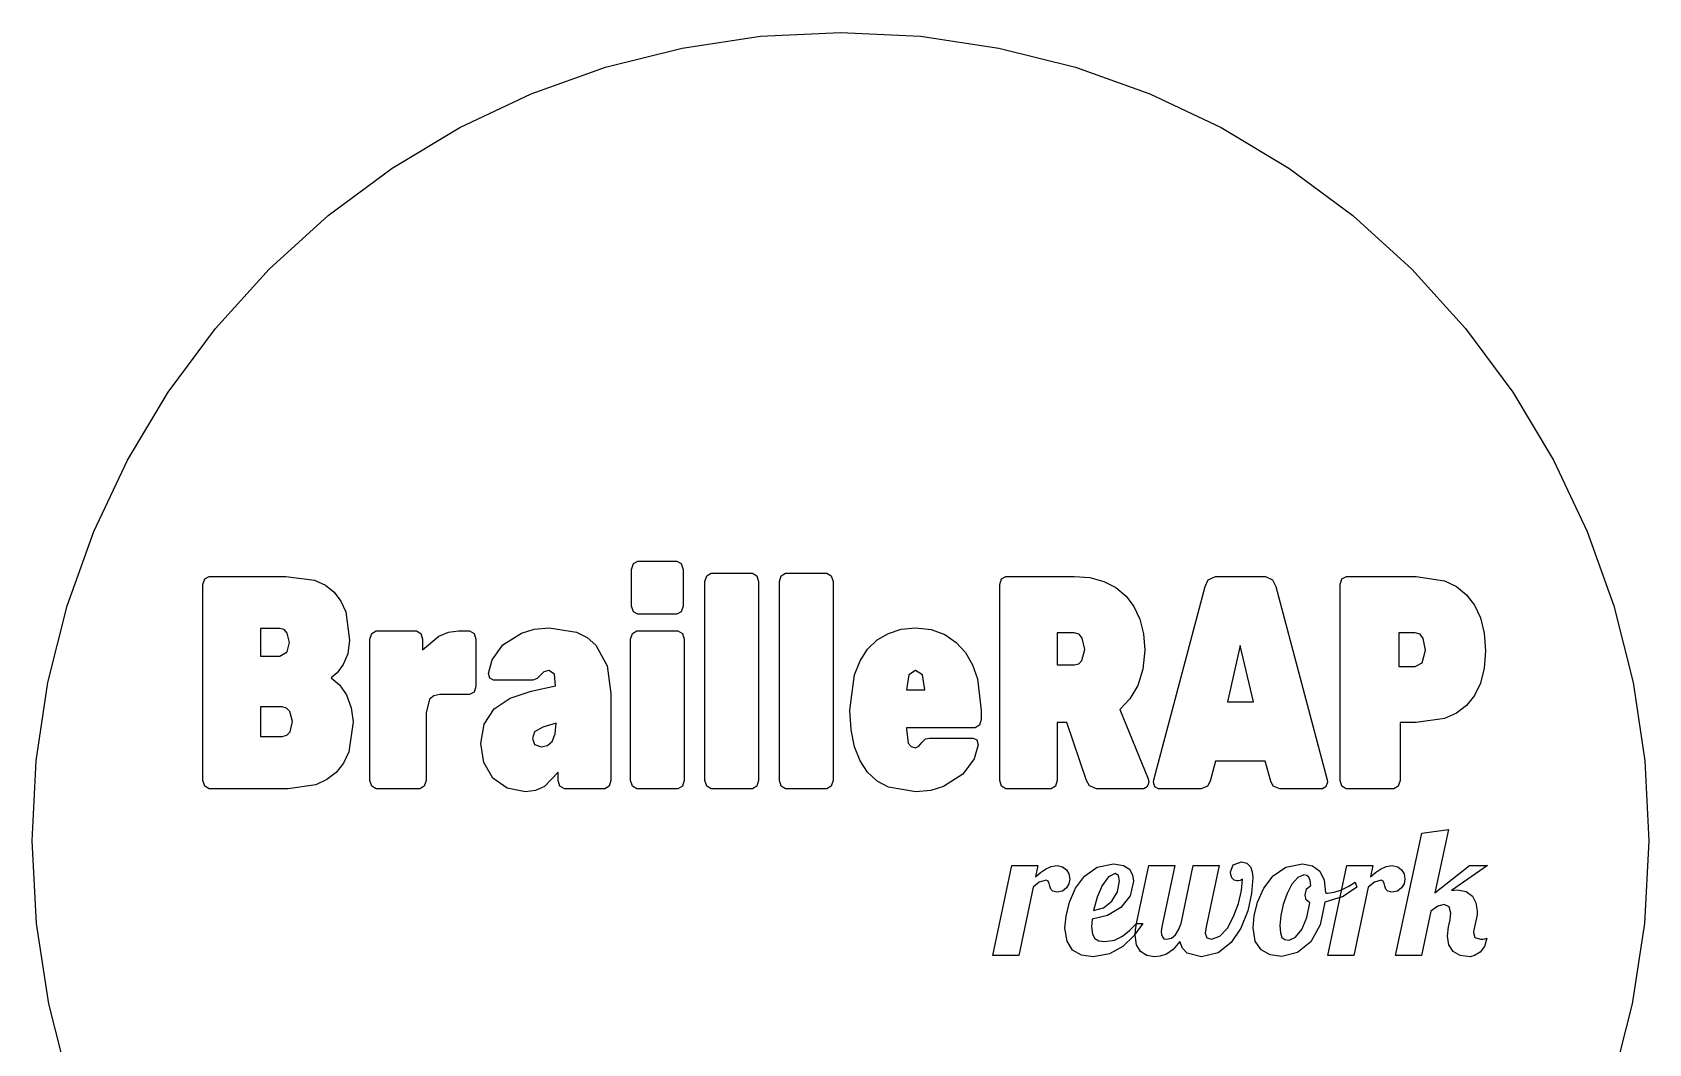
# Model space of a CAD drawing. Extents: x -1 to 616, y -329 to 382.
# Drawn here: x 146.9 to 239.1, y -101 to -43.4 of the extents above; entities that cross this region are included whole.
import ezdxf

# ---------------------------------------------------------------- set-up
doc = ezdxf.new("R2010")
doc.units = 0

msp = doc.modelspace()

# ---------------------------------------------------------------- linework, layer by layer
at = {"layer": 'Layer 1'}
for p, q in [((183.966824, -44.267205), (188.443349, -43.599227)), ((188.443349, -43.599227), (192.997, -43.3738)), ((192.997, -43.3738), (197.550651, -43.599227)), ((197.550651, -43.599227), (202.027176, -44.267205)), ((179.597638, -45.36522), (183.966824, -44.267205)), ((202.027176, -44.267205), (206.396362, -45.36522)), ((175.366001, -46.880759), (179.597638, -45.36522)), ((206.396362, -45.36522), (210.627999, -46.880759)), ((171.302123, -48.801309), (175.366001, -46.880759)), ((210.627999, -46.880759), (214.691877, -48.801309)), ((167.436215, -51.114355), (171.302123, -48.801309)), ((214.691877, -48.801309), (218.557785, -51.114355)), ((163.798488, -53.807384), (167.436215, -51.114355)), ((218.557785, -51.114355), (222.195512, -53.807384)), ((160.419153, -56.867882), (163.798488, -53.807384)), ((222.195512, -53.807384), (225.574847, -56.867882)), ((157.358647, -60.247211), (160.419153, -56.867882)), ((225.574847, -56.867882), (228.635353, -60.247211)), ((154.66561, -63.884932), (157.358647, -60.247211)), ((228.635353, -60.247211), (231.32839, -63.884932)), ((152.352556, -67.750835), (154.66561, -63.884932)), ((231.32839, -63.884932), (233.641444, -67.750835)), ((150.431997, -71.814709), (152.352556, -67.750835)), ((233.641444, -67.750835), (235.562003, -71.814709)), ((148.916449, -76.046343), (150.431997, -71.814709)), ((235.562003, -71.814709), (237.077551, -76.046343)), ((181.091, -73.9745), (181.196105, -73.64605)), ((181.196105, -73.64605), (181.445733, -73.507733)), ((181.445733, -73.507733), (183.666, -73.5077)), ((183.666, -73.5077), (183.915628, -73.646017)), ((183.915628, -73.646017), (184.020736, -73.974467)), ((156.654, -74.8388), (156.759108, -74.51035)), ((156.759108, -74.51035), (157.008736, -74.372061)), ((157.008736, -74.372061), (161.371, -74.372)), ((161.371, -74.372), (163.006725, -74.596733)), ((163.006725, -74.596733), (163.632441, -74.87765)), ((181.091267, -76.066161), (181.091, -73.9745)), ((184.020736, -73.974467), (184.02081, -76.0661)), ((185.269, -74.6659), (185.374105, -74.33745)), ((185.374105, -74.33745), (185.623736, -74.199133)), ((185.623736, -74.199133), (187.976, -74.1992)), ((187.976, -74.1992), (188.225628, -74.337517)), ((188.225628, -74.337517), (188.330736, -74.665967)), ((189.513, -74.6659), (189.618105, -74.33745)), ((189.618105, -74.33745), (189.867736, -74.199133)), ((189.867736, -74.199133), (192.219, -74.1992)), ((192.219, -74.1992), (192.468628, -74.337517)), ((192.468628, -74.337517), (192.573736, -74.665967)), ((202.073, -74.8388), (202.178102, -74.51035)), ((202.178102, -74.51035), (202.427733, -74.372061)), ((202.427733, -74.372061), (206.317, -74.372)), ((206.317, -74.372), (207.213693, -74.44547)), ((207.213693, -74.44547), (208.01185, -74.665878)), ((213.77995, -74.94246), (213.963888, -74.562138)), ((213.963888, -74.562138), (214.371177, -74.371977)), ((214.371177, -74.371977), (217.222, -74.372)), ((217.222, -74.372), (217.629289, -74.562161)), ((217.629289, -74.562161), (217.813227, -74.942483)), ((221.479, -74.8388), (221.584108, -74.51035)), ((221.584108, -74.51035), (221.833736, -74.372061)), ((221.833736, -74.372061), (225.814, -74.372)), ((225.814, -74.372), (227.43002, -74.631306)), ((227.43002, -74.631306), (228.109928, -74.959756)), ((156.654124, -86.006103), (156.654, -74.8388)), ((163.632441, -74.87765), (164.13006, -75.270934)), ((164.13006, -75.270934), (164.515178, -75.778731)), ((185.269264, -86.006061), (185.269, -74.6659)), ((188.330736, -74.665967), (188.331, -86.0061)), ((189.513264, -86.006061), (189.513, -74.6659)), ((192.573736, -74.665967), (192.574, -86.0061)), ((202.073267, -86.006033), (202.073, -74.8388)), ((208.01185, -74.665878), (208.701614, -75.011621)), ((208.701614, -75.011621), (209.27313, -75.495639)), ((209.27313, -75.495639), (209.726405, -76.092045)), ((210.85008, -85.97146), (213.77995, -74.94246)), ((217.813227, -74.942483), (220.743077, -85.971483)), ((221.478264, -86.006033), (221.479, -74.8388)), ((228.109928, -74.959756), (228.67816, -75.426495)), ((228.67816, -75.426495), (229.141287, -76.01425)), ((147.818424, -80.415526), (148.916449, -76.046343)), ((164.515178, -75.778731), (164.790263, -76.403216)), ((164.790263, -76.403216), (165.01033, -78.002254)), ((181.196372, -76.394611), (181.091267, -76.066161)), ((181.446, -76.5329), (181.196372, -76.394611)), ((183.915702, -76.39455), (183.666074, -76.532839)), ((184.02081, -76.0661), (183.915702, -76.39455)), ((209.726405, -76.092045), (210.061432, -76.809439)), ((229.141287, -76.01425), (229.4796, -76.740295)), ((237.077551, -76.046343), (238.175576, -80.415526)), ((161.042328, -77.345411), (159.939, -77.3454)), ((159.939, -77.3454), (159.939, -78.9185)), ((161.288672, -77.410238), (161.042328, -77.345411)), ((174.810744, -77.604655), (175.533354, -77.384246)), ((175.533354, -77.384246), (176.387344, -77.310777)), ((176.387344, -77.310777), (177.950812, -77.557114)), ((183.666074, -76.532839), (181.446, -76.5329)), ((195.727086, -77.621953), (196.462835, -77.38857)), ((196.462835, -77.38857), (197.277416, -77.310775)), ((197.277416, -77.310775), (198.174109, -77.405856)), ((210.061432, -76.809439), (210.268361, -77.639215)), ((229.4796, -76.740295), (229.696382, -77.604634)), ((161.449617, -77.604717), (161.288672, -77.410238)), ((161.449289, -78.676466), (161.580672, -78.140583)), ((161.581, -78.1406), (161.449617, -77.604717)), ((161.580672, -78.140583), (161.581, -78.1406)), ((165.01033, -78.002254), (164.905222, -78.780142)), ((166.166, -77.9504), (166.271108, -77.62195)), ((166.166264, -86.006033), (166.166, -77.9504)), ((166.271108, -77.62195), (166.520736, -77.483661)), ((166.520736, -77.483661), (168.82, -77.4837)), ((168.82, -77.4837), (169.069631, -77.621989)), ((169.069631, -77.621989), (169.174736, -77.950439)), ((169.174736, -77.950439), (169.175, -78.5555)), ((169.175, -78.5555), (170.107823, -77.777583)), ((170.107823, -77.777583), (170.649782, -77.557174)), ((170.649782, -77.557174), (171.224583, -77.483705)), ((171.224583, -77.483705), (171.855, -77.4837)), ((171.855, -77.4837), (172.104628, -77.621989)), ((172.104628, -77.621989), (172.209736, -77.950439)), ((172.209736, -77.950439), (172.21, -80.6471)), ((173.14217, -79.125888), (173.746534, -78.278827)), ((173.746534, -78.278827), (174.810744, -77.604655)), ((177.950812, -77.557114), (178.555176, -77.865036)), ((178.555176, -77.865036), (179.041294, -78.296127)), ((179.041294, -78.296127), (179.691644, -79.467299)), ((181.025264, -86.006061), (181.026, -77.9504)), ((181.026, -77.9504), (181.131105, -77.62195)), ((181.131105, -77.62195), (181.380736, -77.483633)), ((181.380736, -77.483633), (183.732, -77.4837)), ((183.732, -77.4837), (183.981625, -77.622017)), ((183.981625, -77.622017), (184.086736, -77.950467)), ((184.086736, -77.950467), (184.087, -86.0061)), ((194.544636, -78.520858), (195.089878, -77.993618)), ((195.089878, -77.993618), (195.727086, -77.621953)), ((198.174109, -77.405856), (198.945986, -77.691097)), ((198.945986, -77.691097), (199.59305, -78.136224)), ((199.59305, -78.136224), (200.115296, -78.711017)), ((205.358, -77.5874), (205.35748, -79.41975)), ((206.317, -77.587388), (205.358, -77.5874)), ((206.596189, -77.665183), (206.317, -77.587388)), ((206.776841, -77.898566), (206.596189, -77.665183)), ((206.921364, -78.538166), (206.776841, -77.898566)), ((210.268361, -77.639215), (210.337338, -78.572709)), ((215.78992, -78.31339), (215.05417, -81.52875)), ((216.538805, -81.52875), (215.78992, -78.31339)), ((224.829, -77.5874), (224.828622, -79.50618)), ((225.749, -77.587373), (224.829, -77.5874)), ((226.044613, -77.669486), (225.749, -77.587373)), ((226.221979, -77.915823), (226.044613, -77.669486)), ((226.353365, -78.572723), (226.221979, -77.915823)), ((229.696382, -77.604634), (229.768643, -78.607275)), ((159.939, -78.9185), (161.042, -78.9185)), ((161.042, -78.9185), (161.449289, -78.676466)), ((164.905222, -78.780142), (164.642454, -79.40247)), ((172.931957, -79.903805), (173.14217, -79.125888)), ((193.795751, -79.990248), (194.114355, -79.182084)), ((194.114355, -79.182084), (194.544636, -78.520858)), ((200.115296, -78.711017), (200.516017, -79.406807)), ((206.579767, -79.354973), (206.763704, -79.160494)), ((206.763704, -79.160494), (206.921364, -78.538166)), ((210.337338, -78.572709), (210.238801, -79.666107)), ((226.156289, -79.298767), (226.353365, -78.572723)), ((229.768643, -78.607275), (229.696382, -79.60559)), ((164.300858, -79.869237), (163.959259, -80.163087)), ((163.959259, -80.163087), (164.43224, -80.56071)), ((164.642454, -79.40247), (164.300858, -79.869237)), ((172.997647, -80.180383), (172.931957, -79.903805)), ((175.888837, -80.007569), (175.704902, -80.19773)), ((176.085913, -79.817408), (175.888837, -80.007569)), ((176.361819, -79.730963), (176.085913, -79.817408)), ((176.690277, -79.938424), (176.361819, -79.730963)), ((176.75597, -80.612596), (176.690277, -79.938424)), ((179.691644, -79.467299), (179.908427, -81.044717)), ((193.532983, -81.995518), (193.795751, -79.990248)), ((196.883383, -79.990306), (196.752, -80.837339)), ((197.277534, -79.731), (196.883383, -79.990306)), ((197.67162, -79.990267), (197.277469, -79.730961)), ((197.277469, -79.730961), (197.277534, -79.731)), ((197.803, -80.8373), (197.67162, -79.990267)), ((200.516017, -79.406807), (200.798491, -80.214977)), ((205.35748, -79.41975), (206.317, -79.4198)), ((206.317, -79.4198), (206.579767, -79.354973)), ((210.238801, -79.666107), (209.94319, -80.595279)), ((224.828622, -79.50618), (225.749, -79.5062)), ((225.749, -79.5062), (226.156289, -79.298767)), ((229.696382, -79.60559), (229.4796, -80.456955)), ((147.150437, -84.892049), (147.818424, -80.415526)), ((164.43224, -80.56071), (164.839529, -81.131165)), ((172.104892, -80.97555), (171.855264, -81.113839)), ((172.21, -80.6471), (172.104892, -80.97555)), ((173.221, -80.2841), (172.997647, -80.180383)), ((175.455274, -80.284146), (173.221, -80.2841)), ((174.16771, -81.321369), (175.3633, -80.906474)), ((175.3633, -80.906474), (176.75597, -80.612596)), ((175.704902, -80.19773), (175.455274, -80.284146)), ((179.908427, -81.044717), (179.909, -86.0061)), ((196.752, -80.837339), (197.803, -80.8373)), ((200.798491, -80.214977), (201.021847, -82.012787)), ((209.94319, -80.595279), (209.489917, -81.360206)), ((229.4796, -80.456955), (229.141287, -81.165721)), ((238.175576, -80.415526), (238.843563, -84.892049)), ((159.939, -81.8053), (159.93871, -83.49952)), ((161.16, -81.805377), (159.939, -81.8053)), ((161.422767, -81.874528), (161.16, -81.805377)), ((161.606704, -82.081983), (161.422767, -81.874528)), ((164.839529, -81.131165), (165.102297, -81.857209)), ((165.102297, -81.857209), (165.207405, -82.669698)), ((169.568773, -81.373205), (169.371698, -82.15112)), ((169.815118, -81.178726), (169.568773, -81.373205)), ((170.16, -81.1139), (169.815118, -81.178726)), ((171.855264, -81.113839), (170.16, -81.1139)), ((172.683076, -82.79073), (173.261165, -81.926397)), ((173.261165, -81.926397), (174.16771, -81.321369)), ((193.598675, -83.123483), (193.532983, -81.995518)), ((209.489917, -81.360206), (208.9184, -81.960919)), ((208.9184, -81.960919), (210.534, -85.9023)), ((215.05417, -81.52875), (216.538805, -81.52875)), ((228.67816, -81.736185), (228.109926, -82.172691)), ((229.141287, -81.165721), (228.67816, -81.736185)), ((161.764364, -82.652438), (161.606704, -82.081983)), ((161.619841, -83.222922), (161.764364, -82.652438)), ((165.207405, -82.669698), (164.96763, -84.368125)), ((169.371698, -82.15112), (169.372, -86.0061)), ((172.486, -83.8971), (172.683076, -82.79073)), ((176.795383, -82.738893), (176.020221, -82.963626)), ((176.73626, -83.352561), (176.795383, -82.738893)), ((200.916889, -82.85985), (200.667261, -82.998139)), ((201.022, -82.5314), (200.916889, -82.85985)), ((201.021847, -82.012787), (201.022, -82.5314)), ((205.896154, -82.704263), (205.358, -82.7043)), ((205.358, -82.7043), (205.358, -86.0061)), ((207.026054, -86.006033), (205.896154, -82.704263)), ((225.814, -82.704263), (224.895, -82.7043)), ((224.895, -82.7043), (224.895, -86.0061)), ((227.43002, -82.47953), (225.814, -82.704263)), ((228.109926, -82.172691), (227.43002, -82.47953)), ((159.93871, -83.49952), (161.16, -83.4995)), ((161.16, -83.4995), (161.439189, -83.430355)), ((161.439189, -83.430355), (161.619841, -83.222922)), ((175.560377, -83.240204), (175.442132, -83.603226)), ((175.442132, -83.603226), (175.560377, -83.948976)), ((176.020221, -82.963626), (175.560377, -83.240204)), ((176.286271, -84.009466), (176.558892, -83.776083)), ((176.558892, -83.776083), (176.73626, -83.352561)), ((193.795751, -84.087208), (193.598675, -83.123483)), ((200.667261, -82.998139), (196.752, -82.9982)), ((196.752, -82.9982), (196.752, -83.0846)), ((196.752, -83.0846), (196.857105, -83.879789)), ((197.46147, -84.05265), (197.645408, -83.827917)), ((197.645408, -83.827917), (197.842484, -83.637784)), ((197.842484, -83.637784), (198.078975, -83.585912)), ((198.078975, -83.585912), (200.562, -83.5859)), ((200.562, -83.5859), (200.772216, -83.689617)), ((200.772216, -83.689617), (200.851046, -83.966223)), ((164.96763, -84.368125), (164.667911, -85.02611)), ((172.669451, -84.98609), (172.485513, -83.89702)), ((172.485513, -83.89702), (172.486, -83.8971)), ((175.560377, -83.948976), (175.941391, -84.087265)), ((175.94139, -84.087261), (176.286271, -84.009466)), ((175.941391, -84.087265), (175.94139, -84.087261)), ((194.114355, -84.891056), (193.795751, -84.087208)), ((196.857105, -83.879789), (197.01805, -84.074268)), ((197.01805, -84.074268), (197.264394, -84.139095)), ((197.264394, -84.139095), (197.46147, -84.05265)), ((200.614555, -84.761412), (199.970776, -85.643045)), ((200.851046, -83.966223), (200.614555, -84.761412)), ((146.925, -89.4457), (147.150437, -84.892049)), ((164.248305, -85.556608), (163.721949, -85.957448)), ((164.667911, -85.02611), (164.248305, -85.556608)), ((173.181848, -85.867723), (172.669451, -84.98609)), ((176.9, -85.522), (176.124835, -86.351761)), ((176.900267, -86.006033), (176.9, -85.522)), ((194.544636, -85.539328), (194.114355, -84.891056)), ((195.089876, -86.036314), (194.544636, -85.539328)), ((199.970776, -85.643045), (198.867156, -86.351789)), ((214.384, -84.8997), (214.068676, -86.04061)), ((217.20828, -84.899695), (214.384, -84.8997)), ((217.523604, -86.040605), (217.20828, -84.899695)), ((238.843563, -84.892049), (239.069, -89.4457)), ((156.759232, -86.334553), (156.654124, -86.006103)), ((157.00886, -86.47287), (156.759232, -86.334553)), ((161.502385, -86.472814), (157.00886, -86.47287)), ((163.088843, -86.243763), (161.502385, -86.472814)), ((163.721949, -85.957448), (163.088843, -86.243763)), ((166.271372, -86.334483), (166.166264, -86.006033)), ((166.521, -86.4728), (166.271372, -86.334483)), ((169.017264, -86.472867), (166.521, -86.4728)), ((169.266892, -86.33455), (169.017264, -86.472867)), ((169.372, -86.0061), (169.266892, -86.33455)), ((173.996425, -86.438178), (173.181848, -85.867723)), ((175.034355, -86.645639), (173.996425, -86.438178)), ((175.615724, -86.57217), (175.034355, -86.645639)), ((176.124835, -86.351761), (175.615724, -86.57217)), ((177.005372, -86.334483), (176.900267, -86.006033)), ((177.255, -86.4728), (177.005372, -86.334483)), ((179.554264, -86.472867), (177.255, -86.4728)), ((179.803892, -86.33455), (179.554264, -86.472867)), ((179.909, -86.0061), (179.803892, -86.33455)), ((181.130369, -86.334511), (181.025264, -86.006061)), ((181.38, -86.4728), (181.130369, -86.334511)), ((183.732264, -86.472839), (181.38, -86.4728)), ((183.981889, -86.33455), (183.732264, -86.472839)), ((184.087, -86.0061), (183.981889, -86.33455)), ((185.374369, -86.334511), (185.269264, -86.006061)), ((185.624, -86.4728), (185.374369, -86.334511)), ((187.976264, -86.472839), (185.624, -86.4728)), ((188.225892, -86.33455), (187.976264, -86.472839)), ((188.331, -86.0061), (188.225892, -86.33455)), ((189.618369, -86.334511), (189.513264, -86.006061)), ((189.868, -86.4728), (189.618369, -86.334511)), ((192.219264, -86.472839), (189.868, -86.4728)), ((192.468892, -86.33455), (192.219264, -86.472839)), ((192.574, -86.0061), (192.468892, -86.33455)), ((195.727086, -86.386361), (195.089876, -86.036314)), ((197.290556, -86.645667), (195.727086, -86.386361)), ((198.137976, -86.572197), (197.290556, -86.645667)), ((198.867156, -86.351789), (198.137976, -86.572197)), ((202.178369, -86.334483), (202.073267, -86.006033)), ((202.428, -86.4728), (202.178369, -86.334483)), ((205.003264, -86.472867), (202.428, -86.4728)), ((205.252892, -86.33455), (205.003264, -86.472867)), ((205.358, -86.0061), (205.252892, -86.33455)), ((207.196852, -86.299911), (207.026054, -86.006033)), ((207.591, -86.4728), (207.196852, -86.299911)), ((210.284369, -86.472784), (207.591, -86.4728)), ((210.481442, -86.369039), (210.284369, -86.472784)), ((210.573412, -86.092461), (210.481442, -86.369039)), ((210.534, -85.9023), (210.573412, -86.092461)), ((210.836957, -86.092477), (210.85008, -85.97146)), ((210.915787, -86.369055), (210.836957, -86.092477)), ((211.126, -86.4728), (210.915787, -86.369055)), ((213.556282, -86.472805), (211.126, -86.4728)), ((213.924156, -86.334488), (213.556282, -86.472805)), ((214.068676, -86.04061), (213.924156, -86.334488)), ((217.668124, -86.334483), (217.523604, -86.040605)), ((218.036, -86.4728), (217.668124, -86.334483)), ((220.467157, -86.472823), (218.036, -86.4728)), ((220.664233, -86.369078), (220.467157, -86.472823)), ((220.7562, -86.0925), (220.664233, -86.369078)), ((220.743077, -85.971483), (220.7562, -86.0925)), ((221.583372, -86.334483), (221.478264, -86.006033)), ((221.833, -86.4728), (221.583372, -86.334483)), ((224.540267, -86.472867), (221.833, -86.4728)), ((224.789895, -86.33455), (224.540267, -86.472867)), ((224.895, -86.0061), (224.789895, -86.33455)), ((224.64, -95.9862), (226.12937, -89.0007)), ((226.12937, -89.0007), (227.64883, -88.795101)), ((227.64883, -88.795101), (226.881578, -92.410701)), ((147.162913, -94.15625), (146.925, -89.4457)), ((239.069, -89.4457), (238.831087, -94.15625)), ((239.069, -89.4457), (239.069, -89.4457)), ((201.678, -95.9862), (202.76619, -90.85114)), ((202.76619, -90.85114), (204.245, -90.8511)), ((204.245, -90.8511), (204.114619, -91.487962)), ((204.390429, -91.252278), (204.681281, -91.051675)), ((204.681281, -91.051675), (205.002221, -90.906274)), ((205.002221, -90.906274), (205.353252, -90.8511)), ((205.353252, -90.8511), (205.659152, -90.916293)), ((205.659152, -90.916293), (205.884814, -91.086783)), ((205.884814, -91.086783), (206.02021, -91.332514)), ((206.91329, -91.447898), (207.630394, -90.951441)), ((207.630394, -90.951441), (208.568147, -90.760885)), ((208.568147, -90.760885), (209.129794, -90.846116)), ((209.129794, -90.846116), (209.475809, -91.061762)), ((209.475809, -91.061762), (209.651323, -91.377681)), ((209.872167, -94.14573), (210.569213, -90.85107)), ((210.569213, -90.85107), (212.048, -90.8511)), ((212.048, -90.8511), (211.310836, -94.34134)), ((212.409058, -94.14576), (213.106, -90.8511)), ((213.106, -90.8511), (214.586, -90.8511)), ((214.586, -90.8511), (213.848836, -94.34134)), ((215.222863, -91.2021), (215.373304, -90.805945)), ((215.242929, -91.387661), (215.222863, -91.2021)), ((215.373304, -90.805945), (215.859731, -90.645474)), ((215.859731, -90.645474), (216.165631, -90.720686)), ((216.165631, -90.720686), (216.366217, -90.921289)), ((216.366217, -90.921289), (216.471525, -91.207123)), ((216.471525, -91.207123), (216.506627, -91.538085)), ((217.665008, -91.442914), (218.392143, -90.951481)), ((218.392143, -90.951481), (219.329892, -90.760925)), ((219.329892, -90.760925), (219.906898, -90.863412)), ((219.906898, -90.863412), (220.319045, -91.170872)), ((220.319045, -91.170872), (220.566333, -91.683307)), ((220.779, -95.9862), (221.86719, -90.85114)), ((221.86719, -90.85114), (223.346, -90.8511)), ((223.346, -90.8511), (223.215616, -91.487962)), ((223.491426, -91.252278), (223.782278, -91.051675)), ((223.782278, -91.051675), (224.103221, -90.906274)), ((224.103221, -90.906274), (224.454252, -90.8511)), ((224.454252, -90.8511), (224.76015, -90.916293)), ((224.76015, -90.916293), (224.985812, -91.086783)), ((224.985812, -91.086783), (225.121208, -91.332514)), ((226.881578, -92.410701), (228.862388, -90.851111)), ((229.881, -90.8511), (227.82497, -92.2803)), ((228.862388, -90.851111), (229.881, -90.8511)), ((203.979224, -92.084722), (203.156809, -95.986162)), ((204.330252, -91.803911), (203.979224, -92.084722)), ((204.114619, -91.487962), (204.390429, -91.252278)), ((204.726415, -91.693562), (204.330252, -91.803911)), ((204.831723, -91.743712), (204.726415, -91.693562)), ((204.886883, -91.869075), (204.831723, -91.743712)), ((204.921989, -92.03457), (204.886883, -91.869075)), ((204.982164, -92.195041), (204.921989, -92.03457)), ((205.879799, -92.129848), (205.649122, -92.305362)), ((206.02021, -91.894164), (205.879799, -92.129848)), ((206.02021, -91.332514), (206.065343, -91.623372)), ((206.065343, -91.623372), (206.02021, -91.894164)), ((206.391758, -92.14493), (206.91329, -91.447898)), ((207.91623, -91.979464), (207.62036, -92.661453)), ((208.267258, -91.493026), (207.91623, -91.979464)), ((208.653394, -91.30247), (208.267258, -91.493026)), ((208.85398, -91.417814), (208.653394, -91.30247)), ((208.783774, -92.345534), (208.90914, -91.723714)), ((208.90914, -91.723714), (208.85398, -91.417814)), ((209.701471, -91.743751), (209.505897, -92.576193)), ((209.651323, -91.377681), (209.701471, -91.743751)), ((215.313134, -91.553128), (215.242929, -91.387661)), ((215.433488, -91.678491), (215.313134, -91.553128)), ((215.593959, -91.723646), (215.433488, -91.678491)), ((215.674195, -91.718566), (215.593959, -91.723646)), ((215.774488, -91.703609), (215.674195, -91.718566)), ((215.864751, -91.6685), (215.774488, -91.703609)), ((215.854723, -92.270254), (215.919917, -91.623373)), ((215.919917, -91.623373), (215.864751, -91.6685)), ((216.506627, -91.538085), (216.436422, -92.445739)), ((216.777404, -92.932284), (217.13345, -92.139974)), ((217.13345, -92.139974), (217.665008, -91.442914)), ((218.733143, -91.904261), (218.452318, -92.445845)), ((219.059098, -91.528172), (218.733143, -91.904261)), ((219.415144, -91.382743), (219.059098, -91.528172)), ((219.585643, -91.412828), (219.415144, -91.382743)), ((219.570601, -92.185101), (219.806293, -91.979502)), ((219.700981, -91.518125), (219.585643, -91.412828)), ((219.77119, -91.703686), (219.700981, -91.518125)), ((219.806293, -91.979502), (219.77119, -91.703686)), ((220.566333, -91.683307), (220.648763, -92.400715)), ((221.566692, -92.230122), (221.977898, -92.034542)), ((222.434, -92.0848), (221.656718, -92.62136)), ((221.977898, -92.034542), (222.343971, -91.803882)), ((223.080222, -92.084722), (222.25781, -95.986162)), ((222.343971, -91.803882), (222.434, -92.0848)), ((223.43125, -91.803911), (223.080222, -92.084722)), ((223.215616, -91.487962), (223.491426, -91.252278)), ((223.827413, -91.693562), (223.43125, -91.803911)), ((223.932721, -91.743712), (223.827413, -91.693562)), ((223.987884, -91.869075), (223.932721, -91.743712)), ((224.022987, -92.03457), (223.987884, -91.869075)), ((224.083162, -92.195041), (224.022987, -92.03457)), ((224.980797, -92.129848), (224.75012, -92.305362)), ((225.121208, -91.894164), (224.980797, -92.129848)), ((225.121208, -91.332514), (225.166341, -91.623372)), ((225.166341, -91.623372), (225.121208, -91.894164)), ((205.097502, -92.320404), (204.982164, -92.195041)), ((205.323164, -92.370555), (205.097502, -92.320404)), ((205.649122, -92.305362), (205.323164, -92.370555)), ((205.855183, -93.734602), (206.045745, -92.942264)), ((206.045745, -92.942264), (206.391758, -92.14493)), ((207.62036, -92.661453), (207.419771, -93.418683)), ((207.98142, -93.253188), (208.457816, -92.877099)), ((208.457816, -92.877099), (208.783774, -92.345534)), ((209.505897, -92.576193), (208.979353, -93.243168)), ((215.408414, -93.759624), (215.679209, -93.012441)), ((215.679209, -93.012441), (215.854723, -92.270254)), ((216.436422, -92.445739), (216.21076, -93.438652)), ((216.58183, -93.724622), (216.777404, -92.932284)), ((218.452318, -92.445845), (218.236686, -93.067693)), ((219.48535, -92.536129), (219.570601, -92.185101)), ((219.540513, -92.811945), (219.48535, -92.536129)), ((219.76116, -92.967393), (219.540513, -92.811945)), ((219.575602, -93.809852), (219.761146, -92.967391)), ((219.761146, -92.967391), (219.76116, -92.967393)), ((220.613658, -92.937308), (220.337851, -94.221078)), ((221.656718, -92.62136), (220.613658, -92.937308)), ((220.648763, -92.400715), (220.649, -92.4108)), ((220.649, -92.4108), (220.694133, -92.420678)), ((220.694133, -92.420678), (220.759323, -92.420678)), ((220.759323, -92.420678), (221.145456, -92.370527)), ((221.145456, -92.370527), (221.566692, -92.230122)), ((224.198503, -92.320404), (224.083162, -92.195041)), ((224.424165, -92.370555), (224.198503, -92.320404)), ((224.75012, -92.305362), (224.424165, -92.370555)), ((227.82497, -92.2803), (228.16597, -92.235173)), ((228.16597, -92.235173), (228.662427, -92.330451)), ((228.662427, -92.330451), (229.01847, -92.591224)), ((229.01847, -92.591224), (229.224074, -92.97736)), ((229.224074, -92.97736), (229.294279, -93.438708)), ((205.795008, -94.416591), (205.855183, -93.734602)), ((207.339542, -93.910115), (207.319476, -94.130756)), ((208.227147, -93.704516), (207.339542, -93.910115)), ((207.41977, -93.418683), (207.98142, -93.253188)), ((207.419771, -93.418683), (207.41977, -93.418683)), ((208.979353, -93.243168), (208.227147, -93.704516)), ((215.052368, -94.416552), (215.408414, -93.759624)), ((216.21076, -93.438652), (215.824627, -94.411528)), ((216.516639, -94.406611), (216.58183, -93.724622)), ((218.096272, -93.704555), (218.046124, -94.2712)), ((218.236686, -93.067693), (218.096272, -93.704555)), ((219.294777, -94.486846), (219.575602, -93.809852)), ((226.655715, -93.448788), (226.11914, -95.986248)), ((227.051876, -93.172972), (226.655715, -93.448788)), ((227.412937, -93.067675), (227.051876, -93.172972)), ((227.703789, -93.203057), (227.412937, -93.067675)), ((227.658667, -94.3414), (227.743915, -93.940221)), ((227.784025, -93.564132), (227.703789, -93.203057)), ((227.743915, -93.940221), (227.774006, -93.744669)), ((227.774006, -93.744669), (227.784025, -93.564132)), ((229.254176, -93.82984), (229.138, -94.3414)), ((229.284261, -93.63426), (229.254176, -93.82984)), ((229.294279, -93.438708), (229.284261, -93.63426)), ((147.861108, -98.730724), (147.162913, -94.15625)), ((205.910346, -95.163802), (205.795008, -94.416591)), ((207.319476, -94.130756), (207.314453, -94.321312)), ((207.314453, -94.321312), (207.359589, -94.752575)), ((207.359589, -94.752575), (207.5, -95.013348)), ((208.608249, -95.103631), (209.074618, -94.882962)), ((209.074618, -94.882962), (209.480812, -94.552)), ((209.726543, -94.847855), (209.099703, -95.454661)), ((209.480812, -94.552), (209.871958, -94.145798)), ((210.223, -94.1458), (209.726543, -94.847855)), ((209.791926, -94.8177), (209.811992, -94.5118)), ((209.877177, -95.374355), (209.791926, -94.8177)), ((209.811992, -94.5118), (209.872167, -94.14573)), ((209.871958, -94.145798), (210.223, -94.1458)), ((211.310836, -94.34134), (211.280748, -94.602113)), ((211.280748, -94.602113), (211.295791, -94.772603)), ((211.295791, -94.772603), (211.345939, -94.918032)), ((211.862453, -94.988249), (212.088115, -94.797693)), ((212.088115, -94.797693), (212.268647, -94.51183)), ((212.268647, -94.51183), (212.409058, -94.14576)), ((213.848836, -94.34134), (213.793676, -94.712434)), ((213.793676, -94.712434), (213.873911, -94.96316)), ((214.144706, -95.053443), (214.626117, -94.877929)), ((214.626117, -94.877929), (215.052368, -94.416552)), ((215.824627, -94.411528), (215.267995, -95.24397)), ((216.642005, -95.158817), (216.516639, -94.406611)), ((218.046124, -94.2712), (218.071186, -94.687421)), ((218.071186, -94.687421), (218.161452, -94.943199)), ((218.943746, -94.938175), (219.294777, -94.486846)), ((220.337851, -94.221078), (219.801276, -95.193925)), ((227.598492, -94.877989), (227.658667, -94.3414)), ((227.67998, -95.375702), (227.598492, -94.877989)), ((229.097882, -94.506895), (229.087863, -94.672362)), ((229.087863, -94.672362), (229.168099, -94.943182)), ((229.138, -94.3414), (229.097882, -94.506895)), ((238.831087, -94.15625), (238.132892, -98.730724)), ((206.231286, -95.665254), (205.910346, -95.163802)), ((206.737773, -95.956112), (206.231286, -95.665254)), ((207.5, -95.013348), (207.730674, -95.148758)), ((207.730674, -95.148758), (208.056632, -95.183838)), ((208.056632, -95.183838), (208.608249, -95.103631)), ((209.099703, -95.454661), (208.327439, -95.885924)), ((210.107851, -95.755468), (209.877177, -95.374355)), ((210.458882, -95.976109), (210.107851, -95.755468)), ((211.345939, -94.918032), (211.436205, -95.018334)), ((211.436205, -95.018334), (211.586646, -95.053442)), ((211.968312, -95.635101), (211.582179, -95.895874)), ((211.586646, -95.053442), (211.862453, -94.988249)), ((212.34943, -95.183772), (211.968312, -95.635101)), ((212.49611, -95.564899), (212.34943, -95.183772)), ((212.755624, -95.835705), (212.49611, -95.564899)), ((214.520801, -95.825658), (213.578036, -96.046327)), ((213.873911, -94.96316), (214.144706, -95.053443)), ((215.267995, -95.24397), (214.520801, -95.825658)), ((216.977993, -95.660297), (216.642005, -95.158817)), ((217.499522, -95.941108), (216.977993, -95.660297)), ((218.161452, -94.943199), (218.326939, -95.068562)), ((219.054085, -95.810721), (218.161465, -96.026367)), ((218.326939, -95.068562), (218.572658, -95.10367)), ((218.572658, -95.10367), (218.943746, -94.938175)), ((219.801276, -95.193925), (219.054085, -95.810721)), ((227.924447, -95.745539), (227.67998, -95.375702)), ((228.329386, -95.971197), (227.924447, -95.745539)), ((229.453936, -95.790667), (229.148038, -95.986247)), ((229.168099, -94.943182), (229.489039, -95.053503)), ((229.714701, -95.464701), (229.453936, -95.790667)), ((229.489039, -95.053503), (229.634465, -95.048423)), ((229.634465, -95.048423), (229.729746, -95.033465)), ((229.850097, -94.98831), (229.714701, -95.464701)), ((229.729746, -95.033465), (229.794936, -95.013427)), ((229.794936, -95.013427), (229.850097, -94.98831)), ((203.156809, -95.986162), (201.678, -95.9862)), ((207.399716, -96.046395), (206.737773, -95.956112)), ((208.327439, -95.885924), (207.399716, -96.046395)), ((210.890148, -96.046326), (210.458882, -95.976109)), ((211.216106, -96.016213), (210.890148, -96.046326)), ((211.582179, -95.895874), (211.216106, -96.016213)), ((213.578036, -96.046327), (212.755624, -95.835705)), ((218.161465, -96.026367), (217.499522, -95.941108)), ((222.25781, -95.986162), (220.779, -95.9862)), ((226.11914, -95.986248), (224.64, -95.9862)), ((228.892288, -96.046416), (228.329386, -95.971197)), ((229.148038, -95.986247), (228.892288, -96.046416)), ((148.996428, -103.145964), (147.861108, -98.730724)), ((238.132892, -98.730724), (236.997572, -103.145964))]:
    msp.add_line(p, q, dxfattribs=at)

doc.saveas('drawing.dxf')
